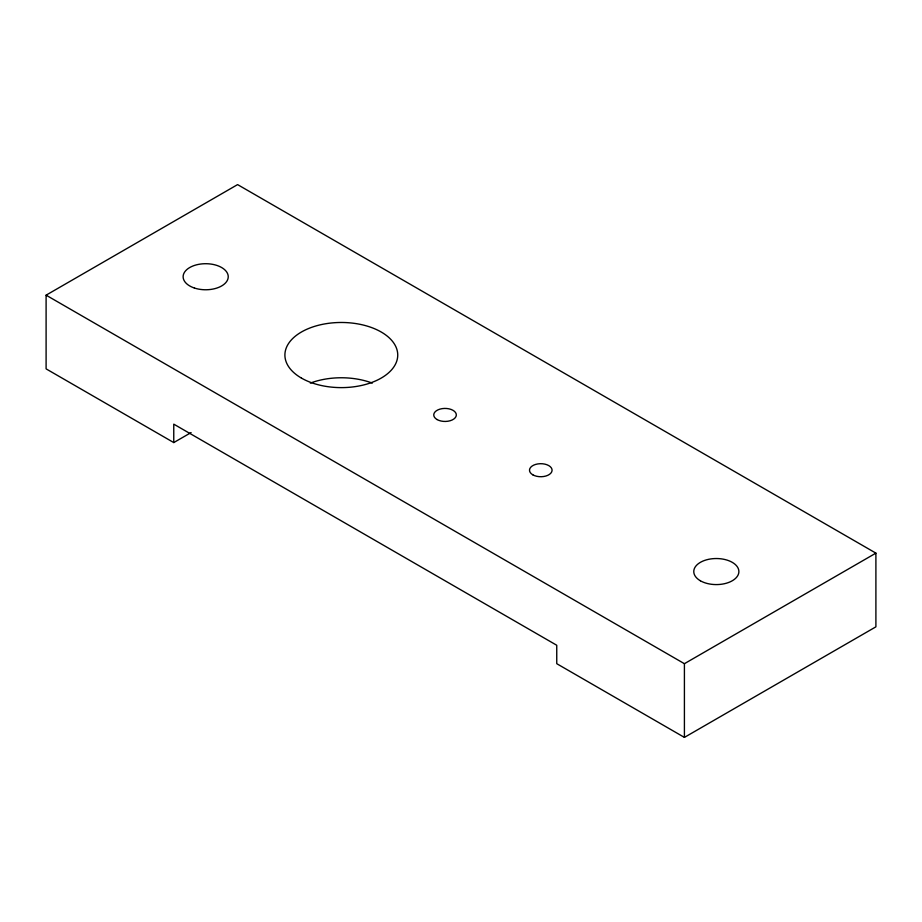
<?xml version="1.0" encoding="UTF-8"?>
<svg xmlns="http://www.w3.org/2000/svg" width="922" height="922" viewBox="0 0 922 922"><rect width="100%" height="100%" fill="white"/><g stroke="black" fill="none" stroke-linecap="round" stroke-linejoin="round"><path stroke-width="1.38" d="M173.762 442.572L46.1 368.869L46.1 295.167L237.588 184.607L875.9 553.131L875.9 626.833L684.412 737.393L556.75 663.69L556.75 645.262L173.762 424.143L173.762 442.572L191.096 432.568M46.1 295.167L684.412 663.69L875.9 553.131M684.412 663.69L684.412 737.393M310.334 383.114A56.415 32.57 0 0 1 372.304 383.114M194.392 288.021A22.566 13.035 0 0 0 228.241 276.738A22.566 13.035 0 0 0 194.392 265.455A22.566 13.035 0 0 0 194.392 288.021M700.363 580.768A22.566 13.035 0 0 0 738.119 574.925A22.566 13.035 0 0 0 710.482 558.974A22.566 13.035 0 0 0 700.363 580.768M301.425 378.078A56.415 32.57 0 0 0 395.815 363.475A56.415 32.57 0 0 0 326.711 323.587A56.415 32.57 0 0 0 301.425 378.078M437.063 419.545A11.283 6.512 0 0 0 455.941 416.617A11.283 6.512 0 0 0 442.122 408.642A11.283 6.512 0 0 0 437.063 419.545M532.812 474.818A11.283 6.512 0 0 0 551.69 471.903A11.283 6.512 0 0 0 537.872 463.916A11.283 6.512 0 0 0 532.812 474.818"/></g></svg>
